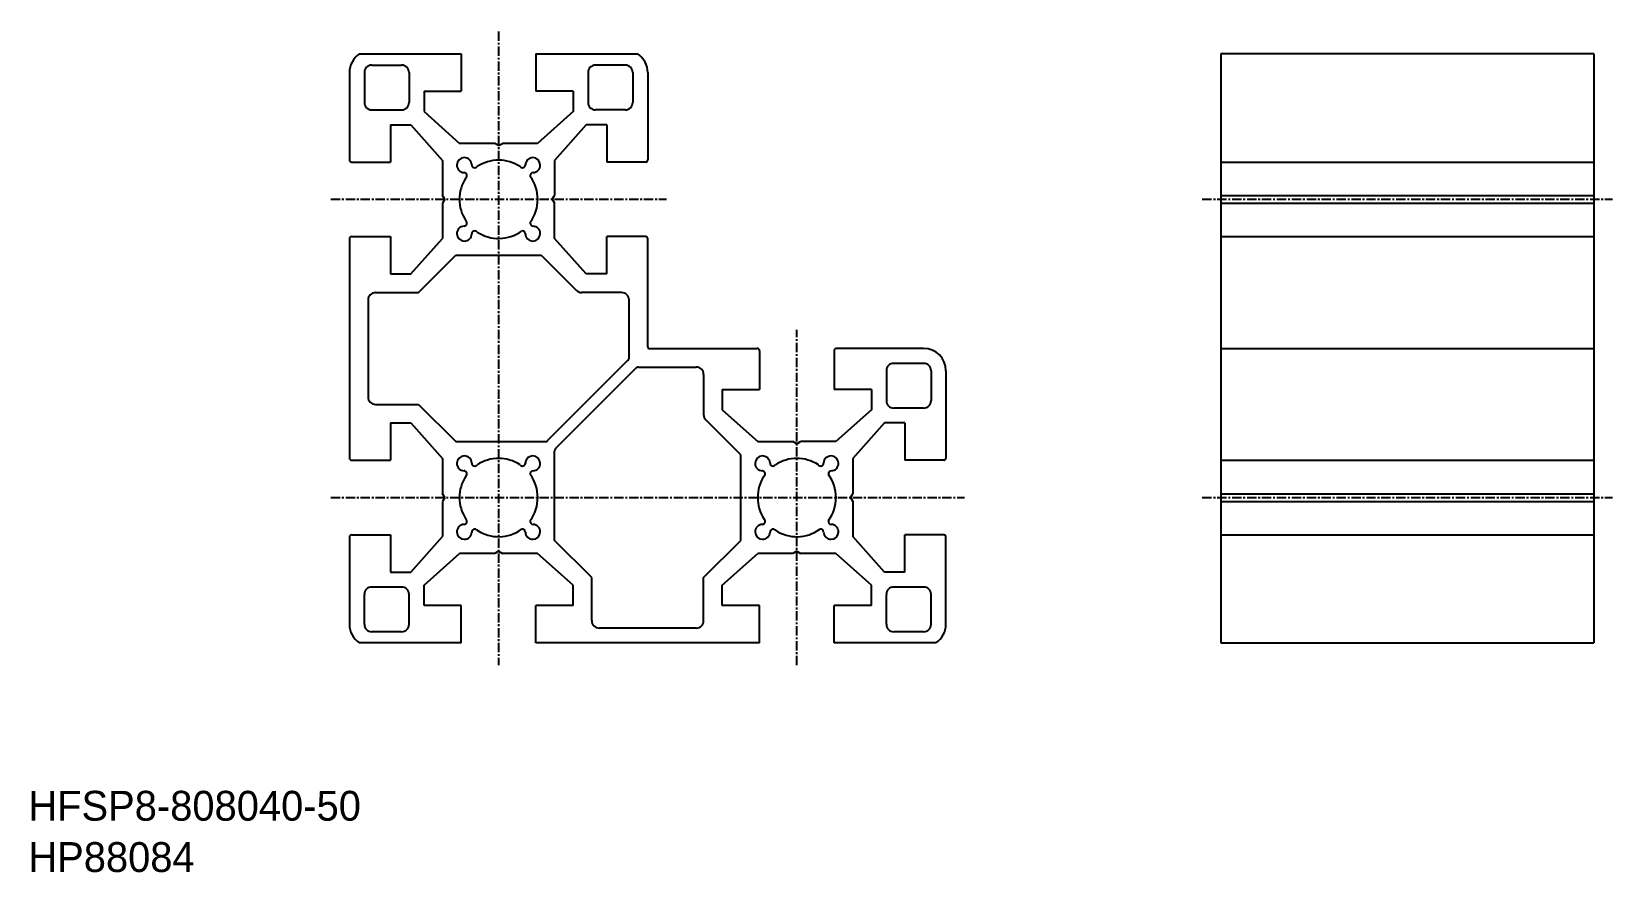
# Model space of a CAD drawing. Extents: x 0 to 212, y 0 to 113.
import ezdxf

# ---------------------------------------------------------------- set-up
doc = ezdxf.new("R2010")
doc.units = 0
doc.linetypes.add('CENTER', pattern=[2, 1.25, -0.25, 0.25, -0.25])
doc.layers.get('0').update_dxf_attribs({"linetype": 'CONTINUOUS'})
doc.layers.add('CENTER', color=1, linetype='CENTER')

msp = doc.modelspace()

# ---------------------------------------------------------------- linework, layer by layer
at = {"color": 7, "linetype": 'CONTINUOUS'}
for p, q in [((44.4, 109.72), (58.06, 109.72)), ((46.06, 108.22), (50.06, 108.22)), ((58.06, 109.72), (58.06, 104.72)), ((68.06, 109.72), (68.06, 104.72)), ((68.06, 109.72), (81.71, 109.72)), ((80.06, 108.22), (76.06, 108.22)), ((159.93, 109.72), (159.93, 30.72)), ((209.93, 109.72), (159.93, 109.72)), ((209.93, 109.72), (209.93, 30.72)), ((43.06, 107.22), (43.06, 95.52)), ((45.06, 107.22), (45.06, 103.22)), ((51.06, 107.22), (51.06, 103.22)), ((75.06, 107.22), (75.06, 103.22)), ((81.06, 107.22), (81.06, 103.22)), ((83.06, 107.22), (83.06, 95.52)), ((53.06, 104.72), (53.06, 101.98)), ((53.06, 104.72), (58.06, 104.72)), ((73.06, 104.72), (68.06, 104.72)), ((73.06, 104.72), (73.06, 101.98)), ((46.06, 102.22), (50.06, 102.22)), ((53.06, 101.98), (57.82, 97.72)), ((73.06, 101.98), (68.29, 97.72)), ((80.06, 102.22), (76.06, 102.22)), ((48.56, 100.22), (51.29, 100.22)), ((48.56, 100.22), (48.56, 95.22)), ((51.29, 100.22), (55.56, 95.45)), ((74.82, 100.22), (70.56, 95.45)), ((77.56, 100.22), (74.82, 100.22)), ((77.56, 100.22), (77.56, 95.22)), ((62.54, 97.72), (57.82, 97.72)), ((63.06, 97.42), (62.54, 97.72)), ((63.06, 97.42), (63.57, 97.72)), ((68.29, 97.72), (63.57, 97.72)), ((55.56, 95.45), (55.56, 90.74)), ((70.56, 95.45), (70.56, 90.74)), ((43.36, 95.22), (48.56, 95.22)), ((82.76, 95.22), (77.56, 95.22)), ((159.93, 95.22), (209.93, 95.22)), ((55.86, 90.22), (55.56, 90.74)), ((55.86, 90.22), (55.56, 89.7)), ((55.56, 89.7), (55.56, 84.98)), ((70.26, 90.22), (70.56, 90.74)), ((70.26, 90.22), (70.56, 89.7)), ((70.56, 84.98), (70.56, 89.7)), ((159.93, 90.74), (209.93, 90.74)), ((159.93, 89.7), (209.93, 89.7)), ((43.06, 84.92), (43.06, 55.52)), ((43.36, 85.22), (48.56, 85.22)), ((48.56, 85.22), (48.56, 80.22)), ((51.29, 80.22), (55.56, 84.98)), ((74.82, 80.22), (70.56, 84.98)), ((82.76, 85.22), (77.56, 85.22)), ((77.56, 80.22), (77.56, 85.22)), ((83.06, 70.42), (83.06, 84.92)), ((159.93, 85.22), (209.93, 85.22)), ((52.32, 77.72), (57.32, 82.72)), ((57.32, 82.72), (68.79, 82.72)), ((68.79, 82.72), (73.49, 78.01)), ((48.56, 80.22), (51.29, 80.22)), ((77.56, 80.22), (74.82, 80.22)), ((45.56, 76.72), (45.56, 63.72)), ((46.56, 77.72), (52.32, 77.72)), ((79.56, 77.72), (74.2, 77.72)), ((80.56, 68.98), (80.56, 76.72)), ((83.26, 70.22), (97.76, 70.22)), ((120.06, 70.22), (108.36, 70.22)), ((159.93, 70.22), (209.93, 70.22)), ((69.64, 57.86), (80.41, 68.63)), ((98.06, 69.92), (98.06, 64.72)), ((108.06, 69.92), (108.06, 64.72)), ((120.06, 68.22), (116.06, 68.22)), ((70.7, 56.8), (81.47, 67.57)), ((81.82, 67.72), (89.56, 67.72)), ((90.56, 66.72), (90.56, 61.36)), ((115.06, 67.22), (115.06, 63.22)), ((121.06, 67.22), (121.06, 63.22)), ((123.06, 67.22), (123.06, 55.52)), ((93.06, 64.72), (93.06, 61.98)), ((93.06, 64.72), (98.06, 64.72)), ((113.06, 64.72), (108.06, 64.72)), ((113.06, 64.72), (113.06, 61.98)), ((46.56, 62.72), (52.32, 62.72)), ((52.32, 62.72), (57.32, 57.72)), ((93.06, 61.98), (97.82, 57.72)), ((113.06, 61.98), (108.29, 57.72)), ((120.06, 62.22), (116.06, 62.22)), ((48.56, 60.22), (51.29, 60.22)), ((48.56, 60.22), (48.56, 55.22)), ((51.29, 60.22), (55.56, 55.45)), ((95.56, 55.95), (90.85, 60.65)), ((114.82, 60.22), (110.56, 55.45)), ((117.56, 60.22), (114.82, 60.22)), ((117.56, 60.22), (117.56, 55.22)), ((57.32, 57.72), (69.29, 57.72)), ((97.82, 57.72), (102.54, 57.72)), ((103.06, 57.42), (102.54, 57.72)), ((103.06, 57.42), (103.57, 57.72)), ((108.29, 57.72), (103.57, 57.72)), ((43.36, 55.22), (48.56, 55.22)), ((55.56, 55.45), (55.56, 50.74)), ((70.56, 44.48), (70.56, 56.45)), ((95.56, 44.48), (95.56, 55.95)), ((110.56, 55.45), (110.56, 50.74)), ((122.76, 55.22), (117.56, 55.22)), ((159.93, 55.22), (209.93, 55.22)), ((55.86, 50.22), (55.56, 50.74)), ((55.86, 50.22), (55.56, 49.7)), ((55.56, 49.7), (55.56, 44.98)), ((110.26, 50.22), (110.56, 50.74)), ((110.26, 50.22), (110.56, 49.7)), ((110.56, 49.7), (110.56, 44.98)), ((159.93, 50.74), (209.93, 50.74)), ((159.93, 49.7), (209.93, 49.7)), ((43.06, 44.92), (43.06, 33.22)), ((43.36, 45.22), (48.56, 45.22)), ((48.56, 45.22), (48.56, 40.22)), ((51.29, 40.22), (55.56, 44.98)), ((114.82, 40.22), (110.56, 44.98)), ((122.76, 45.22), (117.56, 45.22)), ((117.56, 40.22), (117.56, 45.22)), ((123.06, 33.22), (123.06, 44.92)), ((159.93, 45.22), (209.93, 45.22)), ((53.06, 38.45), (57.82, 42.72)), ((62.54, 42.72), (57.82, 42.72)), ((63.06, 43.02), (62.54, 42.72)), ((63.06, 43.02), (63.57, 42.72)), ((68.29, 42.72), (63.57, 42.72)), ((73.06, 38.45), (68.29, 42.72)), ((75.56, 39.48), (70.56, 44.48)), ((90.56, 39.48), (95.56, 44.48)), ((93.06, 38.45), (97.82, 42.72)), ((102.54, 42.72), (97.82, 42.72)), ((103.06, 43.02), (102.54, 42.72)), ((103.06, 43.02), (103.57, 42.72)), ((108.29, 42.72), (103.57, 42.72)), ((113.06, 38.45), (108.29, 42.72)), ((50.06, 38.22), (46.06, 38.22)), ((48.56, 40.22), (51.29, 40.22)), ((53.06, 35.72), (53.06, 38.45)), ((73.06, 35.72), (73.06, 38.45)), ((75.56, 33.72), (75.56, 39.48)), ((90.56, 33.72), (90.56, 39.48)), ((93.06, 35.72), (93.06, 38.45)), ((113.06, 35.72), (113.06, 38.45)), ((117.56, 40.22), (114.82, 40.22)), ((120.06, 38.22), (116.06, 38.22)), ((45.06, 33.22), (45.06, 37.22)), ((51.06, 33.22), (51.06, 37.22)), ((115.06, 33.22), (115.06, 37.22)), ((121.06, 33.22), (121.06, 37.22)), ((58.06, 35.72), (53.06, 35.72)), ((58.06, 30.72), (58.06, 35.72)), ((73.06, 35.72), (68.06, 35.72)), ((68.06, 30.72), (68.06, 35.72)), ((98.06, 35.72), (93.06, 35.72)), ((98.06, 30.72), (98.06, 35.72)), ((113.06, 35.72), (108.06, 35.72)), ((108.06, 30.72), (108.06, 35.72)), ((50.06, 32.22), (46.06, 32.22)), ((89.56, 32.72), (76.55, 32.72)), ((120.06, 32.22), (116.06, 32.22)), ((58.06, 30.72), (44.4, 30.72)), ((98.06, 30.72), (68.06, 30.72)), ((121.71, 30.72), (108.06, 30.72)), ((159.93, 30.72), (209.93, 30.72))]:
    msp.add_line(p, q, dxfattribs=at)
for centre, radius, start, end in [((46.06, 107.22), 3, 123.5573, 180), ((46.06, 107.22), 1, 90, 180), ((50.06, 107.22), 1, 0, 90), ((76.06, 107.22), 1, 90, 180), ((80.06, 107.22), 1, 0, 90), ((80.06, 107.22), 3, 0, 56.4427), ((46.06, 103.22), 1, 180, 270), ((50.06, 103.22), 1, 270, 0), ((76.06, 103.22), 1, 180, 270), ((80.06, 103.22), 1, 270, 0), ((43.36, 95.52), 0.3, 180, 270), ((58.46, 94.81), 1, 1.6015, 268.3985), ((63.06, 90.22), 5.25, 56.6994, 123.3006), ((67.65, 94.81), 1, 271.6012, 178.3982), ((82.76, 95.52), 0.3, 270, 0), ((58.42, 93.41), 0.4, 308.1824, 88.3969), ((59.86, 94.85), 0.4, 181.5979, 321.8053), ((66.25, 94.85), 0.4, 218.1947, 358.4021), ((67.69, 93.41), 0.4, 91.6016, 197.3706), ((63.06, 90.22), 5.25, 324.1159, 35.8844), ((63.06, 90.22), 5.25, 146.7013, 213.3001), ((58.42, 87.02), 0.4, 271.6016, 51.806), ((67.69, 87.02), 0.4, 162.6211, 268.3985), ((43.36, 84.92), 0.3, 90, 180), ((58.46, 85.62), 1, 91.6011, 358.3972), ((59.86, 85.58), 0.4, 38.2063, 178.3984), ((63.06, 90.22), 5.25, 236.6992, 305.883), ((66.25, 85.58), 0.4, 1.9147, 107.3902), ((67.65, 85.62), 1, 181.4774, 88.3986), ((82.76, 84.92), 0.3, 0, 90), ((46.56, 76.72), 1, 90, 180), ((74.2, 78.72), 1, 225, 270), ((79.56, 76.72), 1, 0, 90), ((83.26, 70.42), 0.2, 180, 270), ((97.76, 69.92), 0.3, 0, 90), ((108.36, 69.92), 0.3, 90, 180), ((120.06, 67.22), 3, 0, 90), ((80.06, 68.98), 0.5, 315, 0), ((116.06, 67.22), 1, 90, 180), ((120.06, 67.22), 1, 0, 90), ((81.82, 67.22), 0.5, 90, 135), ((89.56, 66.72), 1, 360, 90), ((46.56, 63.72), 1, 180, 270), ((116.06, 63.22), 1, 180, 270), ((120.06, 63.22), 1, 270, 0), ((91.56, 61.36), 1, 180, 225), ((69.29, 58.22), 0.5, 270, 315), ((43.36, 55.52), 0.3, 180, 270), ((58.46, 54.81), 1, 1.6015, 268.3985), ((63.06, 50.22), 5.25, 56.6994, 123.3006), ((67.65, 54.81), 1, 271.6012, 178.3982), ((71.06, 56.45), 0.5, 135, 180), ((98.46, 54.81), 1, 1.6015, 268.3985), ((103.06, 50.22), 5.25, 56.6994, 123.3006), ((107.65, 54.81), 1, 271.6012, 178.3982), ((122.76, 55.52), 0.3, 270, 0), ((63.06, 50.22), 5.25, 146.7013, 213.3001), ((58.42, 53.41), 0.4, 308.1824, 88.3969), ((59.86, 54.85), 0.4, 181.5979, 321.8053), ((66.25, 54.85), 0.4, 218.1947, 358.4021), ((67.69, 53.41), 0.4, 91.6016, 197.3706), ((63.06, 50.22), 5.25, 324.1159, 35.8844), ((103.06, 50.22), 5.25, 146.7013, 213.3001), ((98.42, 53.41), 0.4, 308.1824, 88.3969), ((99.86, 54.85), 0.4, 181.5979, 321.8053), ((106.25, 54.85), 0.4, 218.1947, 358.4021), ((107.69, 53.41), 0.4, 91.6016, 197.3706), ((103.06, 50.22), 5.25, 324.1159, 35.8844), ((58.42, 47.02), 0.4, 271.6016, 51.806), ((67.69, 47.02), 0.4, 162.6211, 268.3985), ((98.42, 47.02), 0.4, 271.6016, 51.806), ((107.69, 47.02), 0.4, 162.6211, 268.3985), ((43.36, 44.92), 0.3, 90, 180), ((58.46, 45.62), 1, 91.6011, 358.3972), ((59.86, 45.58), 0.4, 38.2063, 178.3984), ((63.06, 50.22), 5.25, 236.6992, 305.883), ((66.25, 45.58), 0.4, 1.9147, 107.3902), ((67.65, 45.62), 1, 181.4774, 88.3986), ((98.46, 45.62), 1, 91.6011, 358.3972), ((99.86, 45.58), 0.4, 38.2063, 178.3984), ((103.06, 50.22), 5.25, 236.6992, 305.883), ((106.25, 45.58), 0.4, 1.9147, 107.3902), ((107.65, 45.62), 1, 181.4774, 88.3986), ((122.76, 44.92), 0.3, 0, 90), ((46.06, 37.22), 1, 90, 180), ((50.06, 37.22), 1, 0, 90), ((116.06, 37.22), 1, 90, 180), ((120.06, 37.22), 1, 0, 90), ((46.06, 33.22), 3, 180, 236.4427), ((46.06, 33.22), 1, 180, 270), ((50.06, 33.22), 1, 270, 0), ((76.55, 33.72), 1, 180, 270), ((89.56, 33.72), 1, 270, 0), ((116.06, 33.22), 1, 180, 270), ((120.06, 33.22), 1, 270, 0), ((120.06, 33.22), 3, 303.5573, 0)]:
    msp.add_arc(centre, radius, start, end, dxfattribs=at)
at = {"layer": 'CENTER', "color": 1, "linetype": 'CENTER'}
for p, q in [((63.06, 112.72), (63.06, 27.72)), ((40.56, 90.22), (85.56, 90.22)), ((157.43, 90.22), (212.43, 90.22)), ((103.06, 27.72), (103.06, 72.72)), ((40.56, 50.22), (125.56, 50.22)), ((157.43, 50.22), (212.43, 50.22))]:
    msp.add_line(p, q, dxfattribs=at)

# ---------------------------------------------------------------- texts
at = {"color": 7, "linetype": 'CONTINUOUS'}
for s, p in [('HFSP8-808040-50', (0, 6.88)), ('HP88084', (0, 0))]:
    msp.add_text(s, height=4, dxfattribs=at).set_placement(p)

doc.saveas('drawing.dxf')
